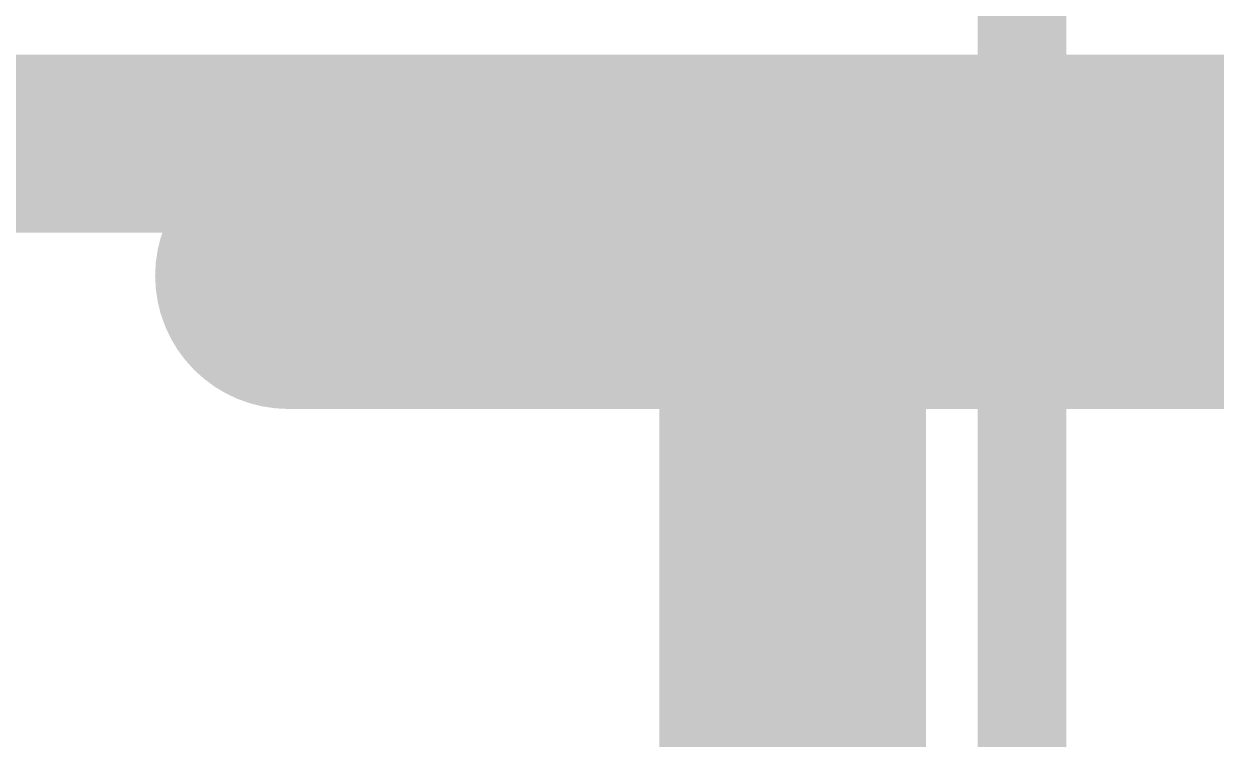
# Model space of a CAD drawing. Extents: x -3.8 to 55.5, y -10.2 to 68.5.
# Drawn here: x 32.2 to 35.607, y 34.874 to 36.918 of the extents above; entities that cross this region are included whole.
import ezdxf

# ---------------------------------------------------------------- set-up
doc = ezdxf.new("R2010")
doc.units = 0
for name, color, linetype in [('1', 12, 'CONTINUOUS'), ('16', 132, 'CONTINUOUS'), ('21', 41, 'CONTINUOUS')]:
    doc.layers.add(name, color=color, linetype=linetype)

msp = doc.modelspace()

# ---------------------------------------------------------------- linework, layer by layer
at = {"layer": '1', "const_width": 0.508}
msp.add_lwpolyline([(29.972, 36.576), (43.053, 36.576)], dxfattribs=at)
at = {"layer": '16', "const_width": 0.254}
msp.add_lwpolyline([(35.052, 28.956), (35.052, 46.736)], dxfattribs=at)
at = {"layer": '21', "const_width": 0.762}
for points in [[(32.9558, 36.1987), (35.8369, 36.1987)], [(34.3964, 31.877), (34.3964, 36.1987)]]:
    msp.add_lwpolyline(points, dxfattribs=at)
at = {"layer": '21', "const_width": 0.381}
for points in [[(32.9558, 36.3892, 1), (32.9558, 36.0082)], [(34.5869, 36.1987, 1), (34.2059, 36.1987)]]:
    msp.add_lwpolyline(points, format="xyb", dxfattribs=at)

doc.saveas('drawing.dxf')
